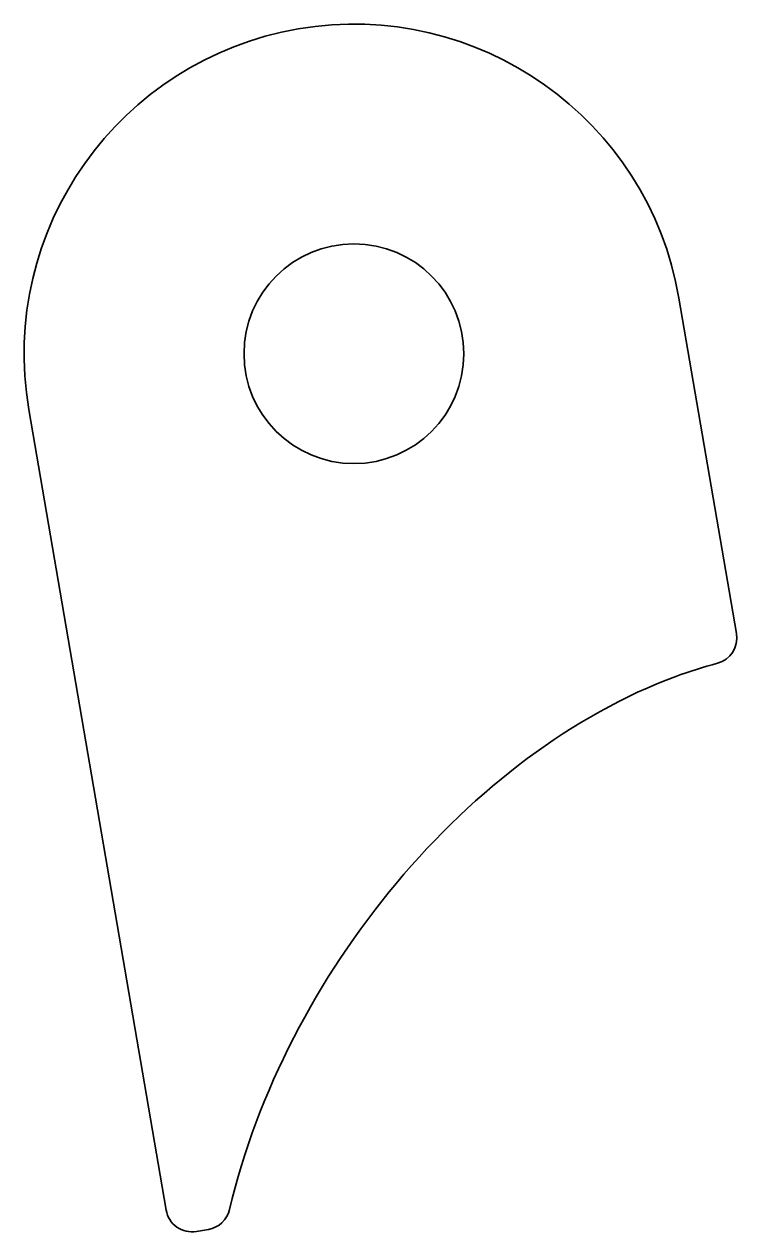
# Model space of a CAD drawing. Extents: x 137.2 to 164.5, y 107.4 to 153.6.
import ezdxf

# ---------------------------------------------------------------- set-up
doc = ezdxf.new("R2010")
doc.units = 0

msp = doc.modelspace()

# ---------------------------------------------------------------- linework, layer by layer
at = {"color": 7, "lineweight": 35}
for p, q in [((162.262924, 143.092529), (164.460129, 130.265991)), ((142.668945, 108.223755), (137.424713, 138.837692)), ((144.285126, 107.486046), (143.823425, 107.406952))]:
    msp.add_line(p, q, dxfattribs=at)
msp.add_circle((149.843826, 140.965103), 4.2, dxfattribs=at)
for centre, radius, start, end in [((149.843826, 140.965103), 12.6, 9.72053, 189.720529), ((163.474487, 130.097153), 1, 284.87061, 9.72053), ((168.297791, 112.005188), 17.723947, 104.931049, 110.313579), ((143.654587, 108.392601), 1, 189.720529, 279.720531), ((144.116272, 108.471687), 1, 279.720531, 346.793219)]:
    msp.add_arc(centre, radius, start, end, dxfattribs=at)
msp.add_ellipse((161.170746, 110.378586), major_axis=(-12.072372, -17.545853), ratio=0.657343, start_param=3.891439021, end_param=5.248255918, dxfattribs=at)

doc.saveas('drawing.dxf')
